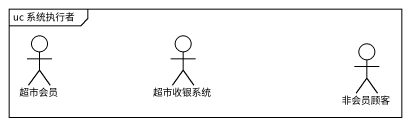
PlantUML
@startuml
mainframe uc 系统执行者
actor 超市会员
actor 超市收银系统
actor 非会员顾客
@enduml
